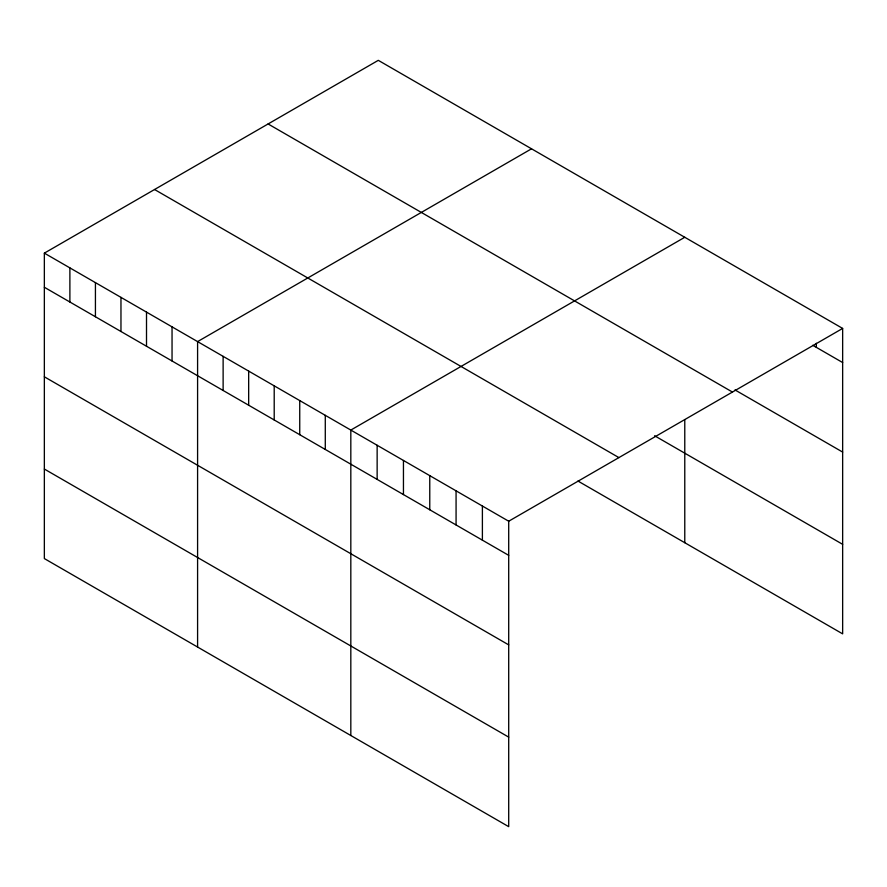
<?xml version="1.0" encoding="UTF-8"?>
<svg xmlns="http://www.w3.org/2000/svg" width="887" height="887" viewBox="0 0 887 887"><rect width="100%" height="100%" fill="white"/><g stroke="black" fill="none" stroke-linecap="round" stroke-linejoin="round"><path stroke-width="1.33" d="M44.35 253.139L508.706 521.223L508.706 826.662L44.35 558.577L44.35 253.139L378.294 60.338L842.65 328.423L842.65 633.861L577.969 481.053M531.535 148.805L197.59 341.606L197.59 647.044M684.775 237.272L350.82 430.073L350.82 735.511M508.706 521.223L842.65 328.423M812.747 345.287L842.65 362.55M735.001 389.936L842.65 452.082M268.096 123.958L732.451 392.054M654.584 435.75L842.65 544.33M154.549 189.508L618.904 457.603M44.35 287.266L508.706 555.351M44.35 376.798L508.706 644.882M44.35 469.046L508.706 737.13M816.339 343.269L816.339 347.36M684.775 419.762L684.775 542.711M482.395 506.033L482.395 540.161M456.073 490.844L456.073 524.971M429.763 475.654L429.763 509.781M403.452 460.464L403.452 494.591M377.141 445.263L377.141 479.39M325.285 415.327L325.285 449.454M299.739 400.591L299.739 434.708M274.205 385.845L274.205 419.972M248.67 371.099L248.67 405.226M223.125 356.352L223.125 390.48M172.045 326.859L172.045 360.987M146.51 312.113L146.51 346.24M120.965 297.367L120.965 331.494M95.43 282.62L95.43 316.748M69.885 267.885L69.885 302.001"/></g></svg>
